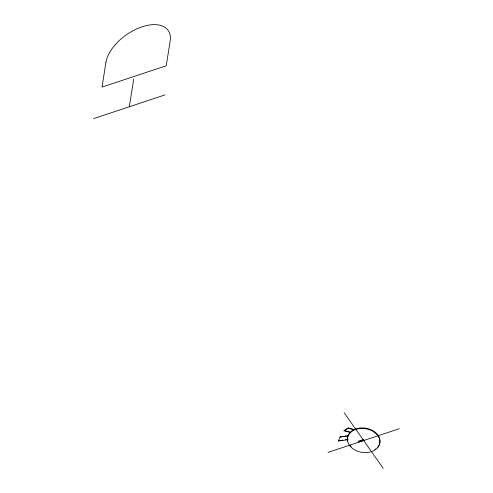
<?xml version="1.0" encoding="UTF-8"?>
<svg xmlns="http://www.w3.org/2000/svg" width="493" height="493" viewBox="0 0 493 493"><rect width="100%" height="100%" fill="white"/><g stroke="black" fill="none" stroke-linecap="round" stroke-linejoin="round"><path stroke-width="0.74" d="M129.326 106.747L133.689 79.194M347.966 439.713L338.445 440.952L340.275 440.477M348.138 435.683L340.059 436.983L348.107 435.898M350.468 432.546L344.077 430.605L348.237 427.967L354.67 429.631M344.034 430.876L348.237 427.967M338.445 440.952L340.096 436.761M93.645 118.603L165.007 94.896M327.993 452.389L399.355 428.682M341.575 440.298L342.986 440.101M345.42 439.787L348.003 439.491M348.194 428.238L353.999 429.742M344.077 430.605L350.511 432.269M364.13 440.385L363.606 439.633L358.405 441.364L358.935 442.11M344.145 412.721L383.203 468.35M362.866 439.879L363.39 440.631M362.121 440.126L362.645 440.878M361.375 440.372L361.905 441.124M360.636 440.619L361.159 441.371M359.89 440.865L360.42 441.617M359.15 441.112L359.674 441.864M347.775 441.056A16.361 11.968 9 0 1 365.831 428.195A16.361 11.968 9 0 1 378.47 446.196M378.162 446.627A16.361 11.968 9 0 1 377.484 447.447M375.832 448.932A16.361 11.968 9 0 1 374.877 449.579M351.207 446.726A16.361 11.968 9 0 1 350.005 445.413M105.946 62.303L102.014 87.107L166.24 65.766L170.171 40.968A36.821 20.49 -35.1 0 0 141.984 26.838A36.821 20.49 -35.1 0 0 105.946 62.303M378.408 436.502L377.428 435.103A16.361 11.968 9 0 0 355.86 429.409A16.361 11.968 9 0 0 348.939 444.569L349.919 445.968A16.361 11.968 9 0 0 371.482 451.662A16.361 11.968 9 0 0 378.408 436.502"/></g></svg>
